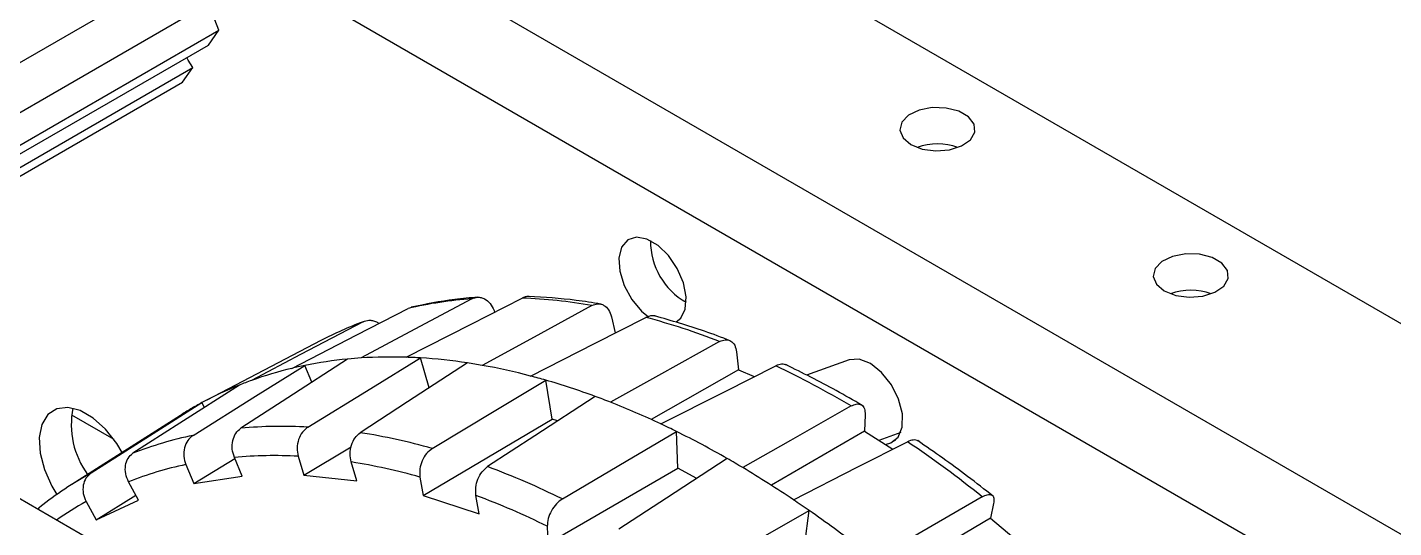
# Model space of a CAD drawing. Header units: inches. Extents: x 0 to 11, y 0 to 8.4.
# Drawn here: x 8.0167 to 8.3345, y 6.0966 to 6.2129 of the extents above; entities that cross this region are included whole.
import ezdxf

# ---------------------------------------------------------------- set-up
doc = ezdxf.new("R2010")
doc.units = ezdxf.units.IN
doc.header["$MEASUREMENT"] = 0

msp = doc.modelspace()

# ---------------------------------------------------------------- linework, layer by layer
at = {"color": 7, "linetype": 'Continuous', "lineweight": 25}
for p, q in [((9.150253326920348, 5.674067209361233), (7.504168863112857, 6.624331543372215)), ((9.107826920049154, 5.649574966006552), (7.46174245624167, 6.59983930001753)), ((9.089558510303315, 5.639028837540935), (7.443474046495835, 6.58929317155191)), ((7.916717128790771, 6.148053466339444), (8.05513809819045, 6.227962191068821)), ((7.926779892979535, 6.142244356223655), (8.05882094600913, 6.218470033628451)), ((8.061232108458787, 6.21225551304186), (8.05882094600913, 6.218470033628451)), ((7.933367990111503, 6.138441128703345), (8.061232108458787, 6.21225551304186)), ((8.05882094600913, 6.20882486136333), (8.061232108458787, 6.21225551304186)), ((7.935133762344152, 6.137421770091094), (8.05882094600913, 6.20882486136333)), ((7.937830830895556, 6.135864785557716), (8.05513809819045, 6.203584829505369)), ((8.052726935740791, 6.20015417782684), (8.05513809819045, 6.203584829505369)), ((7.939596603128207, 6.134845426945464), (8.052726935740791, 6.20015417782684)), ((8.125212572485738, 6.147090741808443), (8.125345768127556, 6.146714418439503)), ((8.152545318111866, 6.145633600410016), (8.153417429632041, 6.141874430365331)), ((8.084963158182259, 6.140121409794578), (8.058430990457227, 6.126281664785783)), ((8.18161645448586, 6.137474497678693), (8.182044758345633, 6.133305722912106)), ((8.082812630556935, 6.130394281890563), (8.0811915205912, 6.134304158002586)), ((8.110151300958808, 6.129129417432154), (8.10811650946696, 6.136065210146283)), ((8.207796828644069, 6.13564862220062), (8.197879505635662, 6.132029061028804)), ((8.138768967659265, 6.121809453939783), (8.13723462422028, 6.130898236916811)), ((8.182044758345633, 6.133305722912106), (8.161770664456828, 6.121758815068663)), ((8.182044758345633, 6.133305722912106), (8.185735898385877, 6.131712454037056)), ((8.057877801952104, 6.12455770895984), (8.057277759755355, 6.125668589164011)), ((8.026925719997525, 6.122838159910512), (8.036776182373229, 6.117151609022657)), ((8.052256808914185, 6.122717385648801), (8.027003647581573, 6.106662096526311)), ((8.108714950772129, 6.10408334071727), (8.138768967659265, 6.121809453939783)), ((8.13999314671823, 6.121408087289514), (8.138768967659265, 6.121809453939783)), ((8.211542669839703, 6.122861343822258), (8.2113747658974, 6.119010444633864)), ((8.16793862422847, 6.110413964304528), (8.167661125668925, 6.118960234181175)), ((8.2113747658974, 6.119010444633864), (8.189731634309878, 6.106450226699883)), ((8.2113747658974, 6.119010444633864), (8.2179602970862, 6.114835208157353)), ((8.219817609783394, 6.118765622924964), (8.214704415427093, 6.116899441926289)), ((8.080975279026868, 6.108784380147375), (8.09200752016591, 6.115401588537808)), ((8.216269860941036, 6.115906947163996), (8.217482762912308, 6.116349624374037)), ((8.218574177062067, 6.116979684351489), (8.217482762912308, 6.116349624374037)), ((8.065997527122553, 6.073791907321152), (7.997731581415318, 6.113200998931889)), ((8.053534827450925, 6.111267202524936), (8.05535819397313, 6.106869513682522)), ((8.05535819397313, 6.106869513682522), (8.064921596223389, 6.112695951306105)), ((8.066637819623372, 6.108556675737929), (8.064814453101167, 6.112954364580343)), ((8.079682632171911, 6.113190497764023), (8.080975279026868, 6.108784380147375)), ((8.09331643386448, 6.107472358186198), (8.092023787009524, 6.111878475802848)), ((8.05535819397313, 6.106869513682522), (8.066637819623372, 6.108556675737929)), ((8.080975279026868, 6.108784380147375), (8.09331643386448, 6.107472358186198)), ((8.107992300004998, 6.108364009453974), (8.108714950772129, 6.10408334071727)), ((8.137734353319885, 6.092909234096447), (8.16793862422847, 6.110413964304528)), ((8.17234738966172, 6.108063376378086), (8.16793862422847, 6.110413964304528)), ((8.04251742852266, 6.103032006077957), (8.040218744402315, 6.107287644595996)), ((8.030343373657058, 6.102652562089315), (8.032642057777402, 6.098396923571274)), ((8.032642057777402, 6.098396923571274), (8.041923621720013, 6.104131342467524)), ((8.032642057777402, 6.098396923571274), (8.04251742852266, 6.103032006077957)), ((8.108714950772129, 6.10408334071727), (8.121742655052293, 6.099811999862885)), ((8.121742655052293, 6.099811999862885), (8.121020004285162, 6.10409266859959)), ((8.241414671263264, 6.102238152126025), (8.240655661195207, 6.098822136139017)), ((8.019106999125855, 6.100861232946884), (8.019568556918685, 6.101341923735623)), ((8.197483741989702, 6.092869849420877), (8.198471519962936, 6.10061393211158)), ((8.240655661195207, 6.098822136139017), (8.218207705524158, 6.085552561699957)), ((8.240655661195207, 6.098822136139017), (8.249079625406479, 6.091746920264075)), ((8.137603656018461, 6.096934387999767), (8.137734353319885, 6.092909234096447))]:
    msp.add_line(p, q, dxfattribs=at)
at = {"color": 7, "linetype": 'Continuous', "lineweight": 25, "flags": 128}
for points in [[(8.05513809819045, 6.203584829505369), (8.054057722481057, 6.205302613662424), (8.053789783089494, 6.205920432832325)], [(8.222176969621515, 6.185682212998873), (8.224829845164267, 6.184633129968614), (8.227960048693747, 6.184208120837029), (8.231144828878238, 6.184464585442394), (8.233954063506351, 6.185367886818635), (8.236008349875052, 6.186796029109526), (8.237030245227055, 6.188556133785069), (8.236881736932553, 6.190410488955759), (8.235582881859631, 6.192108653680456), (8.233309097583094, 6.193421281403234), (8.23036747126896, 6.194171094476611), (8.227155285851069, 6.19425682649017), (8.224106364769437, 6.193666898860421), (8.221632481710797, 6.192480984582666), (8.220067748290477, 6.190859247951491), (8.219623490427377, 6.189020713485291), (8.220359707607626, 6.187213685451395), (8.222176969621515, 6.185682212998873)], [(8.167614109530682, 6.144442658896965), (8.168633850759848, 6.145303929406351), (8.169670180198162, 6.147433904519065), (8.16988322570841, 6.150279900730118), (8.169249900503818, 6.153533510189863), (8.16783883519735, 6.156842153828382), (8.1658029406099, 6.159847288768548), (8.163362837510178, 6.162223262010119), (8.160782948931137, 6.163712599985348), (8.158342845831417, 6.164153909815161), (8.156306951243966, 6.163499368731867), (8.1548958859375, 6.161819906418095), (8.154262560732905, 6.159297518675083), (8.154475606243153, 6.156205545353667), (8.155511935681469, 6.15287904974013), (8.1572592466729, 6.149678509250097), (8.159528190959204, 6.146950752107164), (8.161153841480678, 6.145584374052254)], [(8.281102534720393, 6.151665208339592), (8.283755410263145, 6.150616125309336), (8.286885613792625, 6.15019111617775), (8.290070393977116, 6.150447580783115), (8.292879628605231, 6.151350882159356), (8.294933914973932, 6.152779024450245), (8.295955810325934, 6.15453912912579), (8.295807302031431, 6.15639348429648), (8.294508446958512, 6.158091649021176), (8.292234662681974, 6.159404276743954), (8.28929303636784, 6.160154089817332), (8.286080850949947, 6.160239821830891), (8.283031929868315, 6.159649894201142), (8.280558046809675, 6.158463979923386), (8.278993313389355, 6.156842243292212), (8.278549055526256, 6.155003708826011), (8.279285272706506, 6.153196680792116), (8.281102534720393, 6.151665208339592)], [(8.12005647994314, 6.149799662532885), (8.105647754032567, 6.142101595959021), (8.094326877994954, 6.136052288919623)], [(8.104809850528142, 6.136218777207608), (8.119894172667268, 6.143928503728634), (8.131746405106014, 6.149985319379804)], [(8.078199055486493, 6.133639952640371), (8.09332481809239, 6.141446240836806), (8.10520970393222, 6.147578940151891)], [(8.147990415968744, 6.14825837410848), (8.133690752964398, 6.140466122351709), (8.122455467585146, 6.134342823344122)], [(8.094740095410545, 6.144450061077374), (8.080219268100763, 6.136825589833381), (8.068810405256789, 6.130834121726937)], [(8.133714242606, 6.131864910344254), (8.148739635887448, 6.139498311203309), (8.16054546531213, 6.145495167638455)], [(8.177693144976475, 6.139873027073003), (8.16349619256412, 6.131968862049395), (8.152341501066369, 6.125757666246884)], [(8.055203937037252, 6.118067668142319), (8.06975678309736, 6.127160548374966), (8.0811915205912, 6.134304158002586)], [(8.091165285157969, 6.135795994491525), (8.077255100079752, 6.126800193083741), (8.066326026788882, 6.119731266597412)], [(8.081930801103184, 6.11997909822642), (8.096594651723002, 6.128987767754972), (8.10811650946696, 6.136065210146283)], [(8.119028908215716, 6.134905083156867), (8.105068346777239, 6.125822507879028), (8.094099594288242, 6.118685400504456)], [(8.164033986393113, 6.120710642091789), (8.178984752949514, 6.128290272418941), (8.190731839679236, 6.134244915916375)], [(8.217482762912308, 6.116349624374037), (8.219220643431235, 6.117672437510919), (8.220164776600237, 6.119999571841229), (8.22020128602521, 6.123050340619891), (8.219325768130682, 6.126456776107639), (8.217643823296001, 6.129808011911024), (8.215358318891091, 6.13269983953318), (8.212744920477636, 6.134783461884048), (8.210118842473953, 6.135807563357122), (8.207796828644069, 6.13564862220062)], [(8.110859214968333, 6.114996821429075), (8.125629356808616, 6.123902048100697), (8.13723462422028, 6.130898236916811)], [(8.066009842350722, 6.129767060434483), (8.052131846460245, 6.120876873616249), (8.041228152259889, 6.113890956047562)], [(8.148754089437022, 6.127121396320587), (8.134726495125982, 6.117973524472323), (8.123704968963597, 6.110785135880695)], [(8.038692541795346, 6.114093584950769), (8.037447848757429, 6.116180442978187), (8.03487699793406, 6.119469884407206), (8.031979689319764, 6.12207988766052), (8.028970803040158, 6.1238168807368), (8.02607349442586, 6.124552038805792), (8.023502643602491, 6.124230838556645), (8.021448918814759, 6.122877101942444), (8.020064635435004, 6.120591229414932), (8.019452459428825, 6.117542753682302), (8.019657793090087, 6.113957766243796), (8.020665407760466, 6.110102149217504), (8.022400573269397, 6.106261856079986), (8.02356010240835, 6.104350307413664)], [(8.03149070501074, 6.109320609012649), (8.04593120598921, 6.11847590909689), (8.057277759755355, 6.125668589164011)], [(8.20826216457574, 6.124898405952937), (8.194158449631793, 6.116868000006554), (8.183076906434387, 6.110557673282027)], [(8.141110203415897, 6.103272221709619), (8.155978693532408, 6.112057916430309), (8.167661125668925, 6.118960234181175)], [(8.194847831817034, 6.103094889246731), (8.209710541276344, 6.110644937962468), (8.221388330497229, 6.116576397419238)], [(8.179437644232152, 6.112681437368471), (8.16532839729616, 6.10349173025266), (8.154242606486486, 6.096270518268993)], [(8.23876865057468, 6.103789507033492), (8.224745867002287, 6.095622368274963), (8.213727803949993, 6.089204688544239)], [(8.171764605469631, 6.085161545097593), (8.186720512655523, 6.093815250691191), (8.198471519962936, 6.10061393211158)]]:
    msp.add_lwpolyline(points, dxfattribs=at)
at = {"color": 7, "linetype": 'Continuous', "lineweight": 25}
for centre, radius, start, end in [((8.228364153956898, 6.171673879323477), 0.01413889598604659, 70.49262570896937, 109.5073742915361), ((8.17787905706196, 6.16316607128248), 0.01626503594346589, 179.3863820838134, 240.6082413834949), ((8.126720791431532, 6.054505120246901), 0.09552728844214906, 94.00039965052977, 103.0136185857849), ((8.126892254853772, 6.027065394011689), 0.1230157340634706, 80.12450117640026, 87.73854498535542), ((8.28728971905578, 6.137656874663914), 0.01413889598632559, 70.49262571273009, 109.5073742878505), ((8.123762965972148, 6.065691661950301), 0.08393576382386082, 110.2290985982455, 117.5327770972962), ((8.117551364634464, 5.985400494336862), 0.1657672980796417, 68.72722550880971, 74.96766133066697), ((8.098677048025055, 6.048007412088493), 0.08804703390676087, 103.4490238299934, 109.8288944782286), ((8.099514165571456, 6.044681449125577), 0.09147649569985493, 101.5544406779724, 103.4744587289966), ((8.10035503441438, 6.040271334490801), 0.09596568219759456, 95.49510934115773, 101.5189088951619), ((8.100935083803115, 6.034906374858056), 0.1013615524513751, 93.7380152380639, 95.53107746346336), ((8.101278433714008, 6.028460625015012), 0.1078160019138059, 88.12299221222754, 93.69677299542231), ((8.101119374651132, 6.021077333563142), 0.115200571425365, 86.51778457210796, 88.16420289437781), ((8.100516765905901, 6.012678198229302), 0.1236208348620699, 81.38759745232268, 86.47544870927732), ((8.099212723938363, 6.00341773010275), 0.1329721969905444, 79.93332895960145, 81.42957073848133), ((8.097308192156186, 5.993265412489349), 0.1433011560141317, 75.28253755855387, 79.89308739377101), ((8.095574969437623, 5.934655376237481), 0.2211126733215708, 59.36034779133527, 64.50992988400637), ((8.097845780074467, 6.050420484308615), 0.08549506461573293, 109.8533970516583, 111.861957231924), ((8.094560289732414, 5.982382547601105), 0.1545251073350267, 73.968582821804, 75.32224017037822), ((8.091117625984763, 5.970784394790758), 0.1666229875095912, 69.76267906457787, 73.93220777490193), ((8.097273582482861, 6.051806058248246), 0.08399606722301024, 111.8516579599391, 118.4351024972255), ((8.086757301631872, 5.95863304005321), 0.1795325260108573, 68.57362186852785, 69.79845957573633), ((8.046446489632569, 6.120548430398926), 0.01955487378008087, 168.7326012977912, 216.2207685342513), ((8.097007671041162, 6.05232998905068), 0.08340878407559248, 120.4873249026219, 122.4473632775901), ((8.09697973261292, 6.052376311920642), 0.08335469124351547, 118.4441309913703, 120.4869304209182), ((8.081678934933485, 5.945985522752783), 0.1931611291873911, 64.76359237402924, 68.5418290575803), ((8.07568213806889, 5.932997543479281), 0.2074662779658795, 63.68254515972554, 64.79481013200311), ((8.073228900823628, 6.032283264428989), 0.08765764792619016, 101.86632879359, 111.4115895146571), ((8.075827889083214, 6.012847347799778), 0.107305440144476, 86.73958852374815, 95.08017668373078), ((8.071888282953228, 5.977845691599367), 0.1425803841897312, 74.13771802071092, 81.037906931435), ((8.069018313320031, 5.919762236936266), 0.2222841571828323, 60.21488261435928, 63.6553950609753), ((8.06233128091494, 5.882175977320057), 0.2832714280764924, 51.47498821358368, 55.84036877709728), ((8.07136905013177, 6.027323339707955), 0.08581743181467344, 101.9943862036709, 111.283532104574), ((8.073912624245796, 6.008293158013022), 0.1050559131049002, 86.85154762718463, 94.96821758027933), ((8.070054498342161, 5.974022749216246), 0.1395953115160742, 74.23038753918723, 80.94523741296082), ((8.061509588532193, 5.906421043323988), 0.2375928796756299, 59.22538211016418, 60.2415147195806), ((8.0717426610671, 6.036277459946941), 0.08339976973468434, 118.8578816485121, 128.7255421594209), ((8.056349012861807, 5.930823111855923), 0.1921539875034578, 63.8252268137727, 69.48019461757879), ((8.053457192992637, 5.893096216226835), 0.2531615204119468, 56.04789309120592, 59.20259177684711), ((8.06974256297899, 6.031515290452111), 0.08131917077301469, 118.9797601073304, 124.7113672667359), ((8.054839493254056, 5.927982809273676), 0.1881343737654859, 63.90119286333955, 69.40422856802066), ((8.04470335350775, 5.879906874258741), 0.2689911790394742, 55.13480081551098, 56.07023550662533), ((8.035594458694582, 5.866996608126603), 0.2847911360160582, 52.19941093618043, 55.11594605424418)]:
    msp.add_arc(centre, radius, start, end, dxfattribs=at)
for points, knots in [([(8.121453888575068, 6.150181053112189), (8.119653602958046, 6.150030421694744), (8.114354293071479, 6.14958702396266), (8.109277236054561, 6.148545002935918), (8.105924960739417, 6.147856978091175)], [0, 0, 0, 0, 0.33972076658267, 1, 1, 1, 1]), ([(8.12005647994314, 6.149799662532885), (8.12049707444389, 6.149970883898912), (8.121194268896094, 6.150241823700223), (8.122220430037286, 6.150139253752195), (8.123250404703535, 6.149762998929593), (8.124412502019446, 6.148824958789084), (8.124945897888844, 6.147668780410947), (8.125212572485738, 6.147090741808443)], [0, 0, 0, 0, 0.2258044907773201, 0.3573118547432577, 0.5009271414487749, 0.7504854067851275, 1, 1, 1, 1]), ([(8.133421902876604, 6.150343174475902), (8.133345493925372, 6.150352116949823), (8.132777482724524, 6.150418593786226), (8.132224768302109, 6.150186334828225), (8.131746405106014, 6.149985319379804)], [0, 0, 0, 0, 0.1345201487514258, 1, 1, 1, 1]), ([(8.150065338713992, 6.148585534905441), (8.148136769479692, 6.148897718149682), (8.142459424262315, 6.14981672692423), (8.136927248354707, 6.15014955476586), (8.133274328304484, 6.150369322451535)], [0, 0, 0, 0, 0.3396956077985848, 1, 1, 1, 1]), ([(8.147990415968744, 6.14825837410848), (8.148421049696687, 6.148433112895143), (8.14910248227598, 6.148709618645557), (8.150053944607738, 6.148619703510287), (8.15098083269502, 6.148258653286304), (8.151973716699617, 6.147342638333196), (8.152354795423404, 6.146203246483011), (8.152545318111866, 6.145633600410016)], [0, 0, 0, 0, 0.2258044893252347, 0.3573118536553199, 0.5009271414554879, 0.7504854067884643, 1, 1, 1, 1]), ([(8.094740095410545, 6.144450061077374), (8.095191013403607, 6.144622028605329), (8.095904543698826, 6.144894149130295), (8.096992622868347, 6.144779957156077), (8.09779872271704, 6.144577077214771), (8.098247229517233, 6.144215530698256), (8.098420651684458, 6.144075733084441)], [0, 0, 0, 0, 0.381770340188346, 0.6041114076873839, 0.846923485599035, 1, 1, 1, 1]), ([(8.162791415682875, 6.14576504763401), (8.162763572773734, 6.145776323701946), (8.162499836527598, 6.145883133942714), (8.161736244932642, 6.145918386701706), (8.161012005448654, 6.145660982266239), (8.16054546531213, 6.145495167638455)], [0, 0, 0, 0, 0.04030538865385792, 0.3817845272219261, 1, 1, 1, 1]), ([(8.18014822927843, 6.140076081322738), (8.178148827762751, 6.140832085320274), (8.172263110182824, 6.143057564286802), (8.166450401866857, 6.14472412815279), (8.162612293531152, 6.145824553689103)], [0, 0, 0, 0, 0.3397039508825561, 1, 1, 1, 1]), ([(8.177693144976475, 6.139873027073003), (8.178113633501217, 6.140053421032152), (8.17877901236352, 6.140338875498189), (8.179652329100906, 6.14027904662779), (8.180471034179057, 6.139957487394752), (8.181285898247538, 6.13910366210251), (8.181506275501233, 6.138017520805156), (8.18161645448586, 6.137474497678693)], [0, 0, 0, 0, 0.2258044893432746, 0.357311853668818, 0.5009271414553818, 0.7504854067884328, 1, 1, 1, 1]), ([(8.19325448467628, 6.134383640528593), (8.193102602832967, 6.134454509767357), (8.192744915639011, 6.13462140936904), (8.19190067333513, 6.134684582686938), (8.191189781521729, 6.134417174654801), (8.190731839679236, 6.134244915916375)], [0, 0, 0, 0, 0.207978063028929, 0.4897958053905292, 0.9999999999999999, 0.9999999999999999, 0.9999999999999999, 0.9999999999999999]), ([(8.210845228182512, 6.125021039423083), (8.20883073990513, 6.126192650989678), (8.202900982679498, 6.129641354181778), (8.196972197565326, 6.132570240586311), (8.193057570477725, 6.134504110314242)], [0, 0, 0, 0, 0.3397252536198329, 1, 1, 1, 1]), ([(8.20826216457574, 6.124898405952937), (8.208672631723456, 6.125086421007008), (8.20932215280842, 6.12538393505311), (8.210116251579992, 6.125370709743981), (8.210824964305411, 6.125111727980305), (8.211458410859553, 6.124358367220658), (8.211514585151525, 6.123360322509924), (8.211542669839703, 6.122861343822258)], [0, 0, 0, 0, 0.2258044908430222, 0.3573118547924705, 0.5009271414484594, 0.7504854067849516, 1, 1, 1, 1]), ([(8.055203937037252, 6.118067668142319), (8.054760993641224, 6.117705214333359), (8.053875346514278, 6.116980502829738), (8.053136912466522, 6.115198993621279), (8.052941903840173, 6.113182227015657), (8.05333694982837, 6.111906307607757), (8.053534827450925, 6.111267202524936)], [0, 0, 0, 0, 0.2499123639394847, 0.4996895068213893, 0.7493956301627331, 1, 1, 1, 1]), ([(8.064814453101167, 6.112954364580343), (8.064614639333332, 6.11359124856984), (8.06421512037776, 6.114864670461938), (8.064372135431146, 6.11687450782775), (8.065057867061881, 6.118650967522687), (8.065902801457481, 6.119370736354904), (8.066326026788882, 6.119731266597412)], [0, 0, 0, 0, 0.2499136709341117, 0.49969153715671, 0.7493968572079504, 1, 1, 1, 1]), ([(8.081930801103184, 6.11997909822642), (8.081476049943342, 6.119619240374816), (8.080566793677646, 6.118899719381301), (8.079692876934779, 6.117122989134415), (8.079309992153823, 6.115108077244909), (8.0795582702482, 6.113830455528996), (8.079682632171911, 6.113190497764023)], [0, 0, 0, 0, 0.2499123639394842, 0.4996895068213389, 0.7493956301627006, 1, 1, 1, 1]), ([(8.092023787009524, 6.111878475802848), (8.091897062639958, 6.112516833726439), (8.091643682763676, 6.113793202685782), (8.091985127761752, 6.115810795803204), (8.092801774642245, 6.117596266594152), (8.093666470496276, 6.118321921795649), (8.094099594288242, 6.118685400504456)], [0, 0, 0, 0, 0.249913670934127, 0.4996915371567083, 0.7493968572079549, 1, 1, 1, 1]), ([(8.110859214968333, 6.114996821429075), (8.11039220076803, 6.114642254202012), (8.109458425056623, 6.113933311594958), (8.108440041294497, 6.112194829799538), (8.10785610399894, 6.11022867212672), (8.107946847030295, 6.108986307183154), (8.107992300004998, 6.108364009453974)], [0, 0, 0, 0, 0.2499123639395283, 0.4996895068213824, 0.7493956301627195, 1, 1, 1, 1]), ([(8.223964607229295, 6.116667689302723), (8.223949805651134, 6.116686892993314), (8.223804885637339, 6.116874913424351), (8.223348531666415, 6.116957844865503), (8.222541237655085, 6.117041993204402), (8.22184003243637, 6.1167588149865), (8.221388330497229, 6.116576397419238)], [0, 0, 0, 0, 0.03022771104600272, 0.2959549484898471, 0.5464686991425189, 1, 1, 1, 1]), ([(8.241302558403799, 6.103927227833335), (8.239329186439473, 6.105476995916389), (8.233520852300513, 6.110038513474665), (8.227640604626579, 6.114131812045029), (8.223758161422124, 6.116834419162884)], [0, 0, 0, 0, 0.3397483541948389, 1, 1, 1, 1]), ([(8.040218744402315, 6.107287644595996), (8.039953518161205, 6.107904630195745), (8.039423209804646, 6.10913826612126), (8.039415773453873, 6.111093567347542), (8.039985298530548, 6.112827558407677), (8.040813372346692, 6.1135360663527), (8.041228152259889, 6.113890956047562)], [0, 0, 0, 0, 0.2499136709340825, 0.4996915371566629, 0.7493968572079044, 1, 1, 1, 1]), ([(8.03149070501074, 6.109320609012649), (8.031058755328948, 6.108958332790367), (8.03019508968206, 6.108233976364017), (8.029579037432134, 6.106481302890205), (8.029553020078508, 6.104509637423653), (8.030079607323142, 6.10327232768036), (8.030343373657058, 6.102652562089315)], [0, 0, 0, 0, 0.2499123639394904, 0.4996895068213579, 0.7493956301627118, 1, 1, 1, 1]), ([(8.121020004285162, 6.10409266859959), (8.120971825454486, 6.104714031216882), (8.120875493973822, 6.105956418798984), (8.12141574364657, 6.10793475162551), (8.1223740366789, 6.109695502176081), (8.123260794428425, 6.110421490374594), (8.123704968963597, 6.110785135880695)], [0, 0, 0, 0, 0.2499136709341031, 0.4996915371566849, 0.7493968572079139, 1, 1, 1, 1]), ([(8.141110203415897, 6.103272221709619), (8.140630843504765, 6.102925479021332), (8.139672383051638, 6.102232181258174), (8.13850493750338, 6.100564255244269), (8.137712880212144, 6.098692269916508), (8.137640107634452, 6.097521049566464), (8.137603656018461, 6.096934387999767)], [0, 0, 0, 0, 0.2499123639394821, 0.4996895068213717, 0.7493956301627289, 1, 1, 1, 1]), ([(8.23876865057468, 6.103789507033492), (8.239169524659193, 6.10398687753955), (8.23980386573179, 6.104299195604872), (8.240520081166178, 6.104347675134006), (8.241120334264377, 6.104172455933739), (8.241574478007905, 6.103554782011172), (8.24146793707047, 6.102677003150622), (8.241414671263266, 6.102238152126027)], [0, 0, 0, 0, 0.2258044901152124, 0.3573118542472043, 0.5009271414518337, 0.7504854067866645, 1, 1, 1, 1])]:
    msp.add_open_spline(points, degree=3, knots=knots, dxfattribs=at)

doc.saveas('drawing.dxf')
